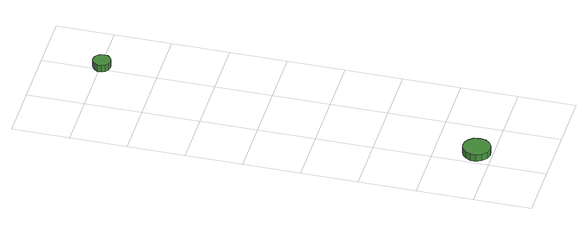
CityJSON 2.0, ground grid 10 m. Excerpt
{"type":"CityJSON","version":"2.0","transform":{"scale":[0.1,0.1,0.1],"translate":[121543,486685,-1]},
"CityObjects":{
"tree1":{"type":"SolitaryVegetationObject","attributes":{"function":"something"},"geometry":[{"type":"MultiSurface","lod":"1","boundaries":[[[0,1,2,3,4,5,6,7,8,9,10,11,12,13,14]],[[15,16,17,18,19,20,21,22,23,24,25,26,27,28,29]],[[0,29,28,1]],[[1,28,27,2]],[[2,27,26,3]],[[3,26,25,4]],[[4,25,24,5]],[[5,24,23,6]],[[6,23,22,7]],[[7,22,21,8]],[[8,21,20,9]],[[9,20,19,10]],[[10,19,18,11]],[[11,18,17,12]],[[12,17,16,13]],[[13,16,15,14]],[[14,15,29,0]]]}]},
"tree2":{"type":"SolitaryVegetationObject","attributes":{"function":"something"},"geometry":[{"type":"MultiSurface","lod":"1","boundaries":[[[30,31,32,33,34,35,36,37,38,39,40,41,42,43,44]],[[45,46,47,48,49,50,51,52,53,54,55,56,57,58,59]],[[30,59,58,31]],[[31,58,57,32]],[[32,57,56,33]],[[33,56,55,34]],[[34,55,54,35]],[[35,54,53,36]],[[36,53,52,37]],[[37,52,51,38]],[[38,51,50,39]],[[39,50,49,40]],[[40,49,48,41]],[[41,48,47,42]],[[42,47,46,43]],[[43,46,45,44]],[[44,45,59,30]]]}]}
},
"vertices":[
[54,29,22],[52,39,22],[46,47,22],[38,52,22],[28,53,22],[19,50,22],[11,43,22],[7,34,22],[7,24,22],[11,15,22],[19,8,22],[28,5,22],[38,6,22],[46,11,22],[52,19,22],[52,19,9],[46,11,9],[38,6,9],[28,5,9],[19,8,9],[11,15,9],[7,24,9],[7,34,9],[11,43,9],[19,50,9],[28,53,9],[38,52,9],[46,47,9],[52,39,9],[54,29,9],
[122,697,25],[121,704,25],[117,709,25],[111,712,25],[105,713,25],[99,711,25],[94,706,25],[91,701,25],[91,694,25],[94,688,25],[99,684,25],[105,682,25],[111,683,25],[117,686,25],[121,691,25],[121,691,12],[117,686,12],[111,683,12],[105,682,12],[99,684,12],[94,688,12],[91,694,12],[91,701,12],[94,706,12],[99,711,12],[105,713,12],[111,712,12],[117,709,12],[121,704,12],[122,697,12]
]}
